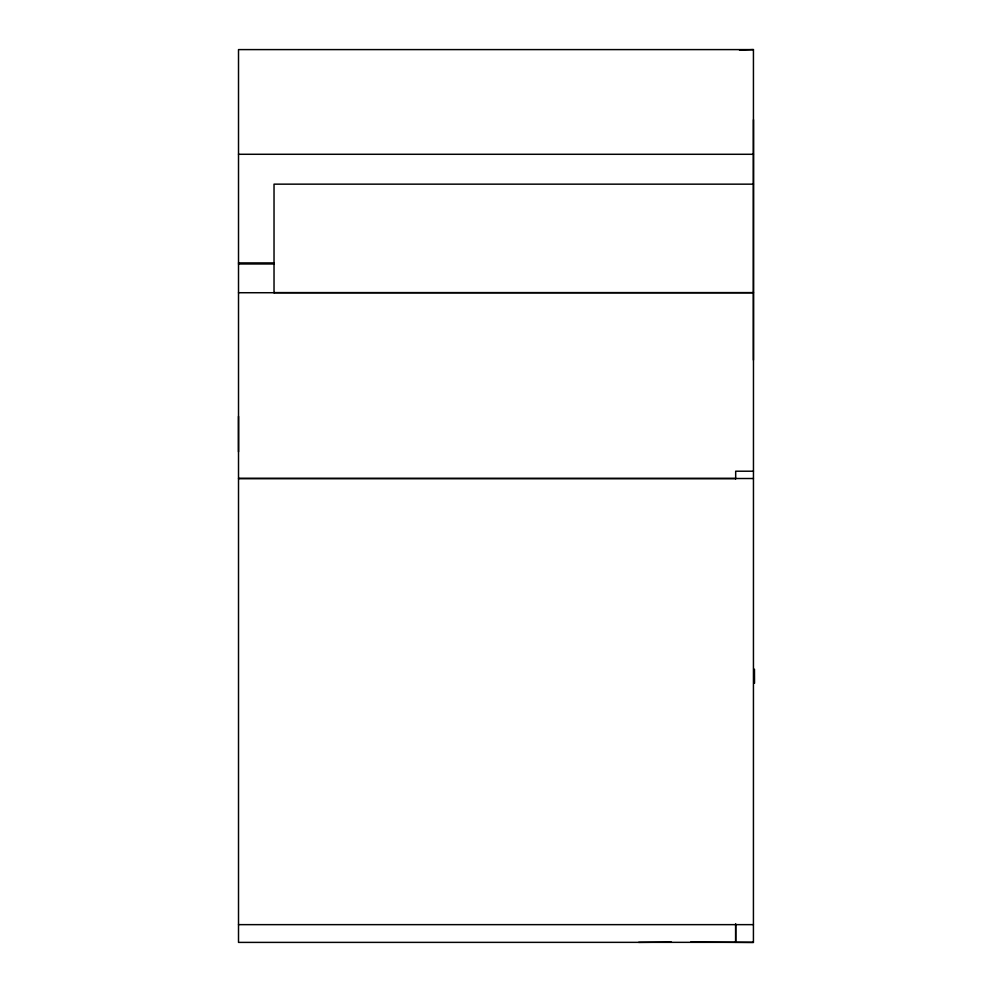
<?xml version="1.0" encoding="UTF-8"?>
<svg xmlns="http://www.w3.org/2000/svg" width="992" height="992" viewBox="0 0 992 992"><rect width="100%" height="100%" fill="white"/><g stroke="black" fill="none" stroke-linecap="round" stroke-linejoin="round"><path stroke-width="1.49" d="M274.028 292.727L274.028 184.152L753.436 184.165M735.667 923.738L735.667 942.363L753.424 942.4L690.655 942.09M735.68 478.962L735.68 471.212L753.424 471.212M753.424 942.4L753.486 119.685M739.511 50.121L753.436 49.6L753.436 360.046M671.41 942.102L638.65 942.375M753.436 49.6L238.514 49.6L238.514 942.4L735.667 942.338L735.667 924.643M238.514 154.281L753.436 154.293M238.514 262.917L274.028 262.917M238.514 263.971L274.028 263.971M274.028 292.615L753.436 292.615M238.514 292.727L753.436 292.727M735.68 478.516L238.514 478.491L753.424 478.516M238.514 924.643L753.424 924.643M238.514 416.342L238.514 451.856M754.466 669.191A994.443 0.645 89.8 0 1 754.528 683.24"/></g></svg>
